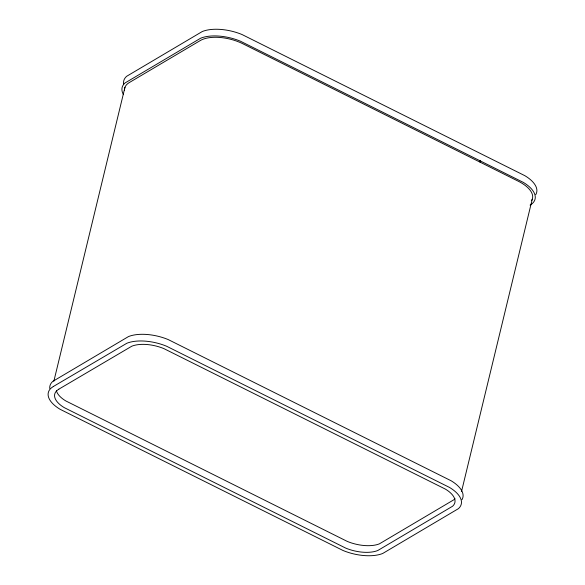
<?xml version="1.0" encoding="UTF-8"?>
<svg xmlns="http://www.w3.org/2000/svg" width="585" height="585" viewBox="0 0 585 585"><rect width="100%" height="100%" fill="white"/><g stroke="black" fill="none" stroke-linecap="round" stroke-linejoin="round"><path stroke-width="0.88" d="M480 162.118L480.197 160.707M53.857 381.237L124.963 87.289M461.536 491.488L532.218 199.324M530.105 205.123L532.167 203.646A34.186 16.153 13.6 0 0 523.297 182.381L240.406 41.191A34.186 16.153 13.6 0 0 200.662 38.2L125.022 82.968A34.186 16.153 13.6 0 0 123.472 94.631M480.439 160.824L480.504 162.374M535.765 194.644A34.186 16.153 13.6 0 0 524.906 175.712L242.022 34.53A34.186 16.153 13.6 0 0 202.278 31.531L126.638 76.306A34.186 16.153 13.6 0 0 123.654 84.174M531.641 200.516A31.531 14.903 13.6 0 0 518.376 181.27L242.855 43.765A31.531 14.903 13.6 0 0 200.275 40.555L129.314 82.558A31.531 14.903 13.6 0 0 124.539 90.521M461.96 499.692A34.186 16.153 13.6 0 0 451.108 480.76L168.217 339.578A34.186 16.153 13.6 0 0 128.473 336.58L52.833 381.354A34.186 16.153 13.6 0 0 49.754 388.484M455.035 498.698A27.605 13.045 13.6 0 1 454.135 499.605L379.394 543.845A27.605 13.045 13.6 0 1 347.307 541.425L65.834 400.952A27.605 13.045 13.6 0 1 56.401 390.729M53.279 386.539L51.224 388.016A34.186 16.153 13.6 0 0 60.094 409.288L342.978 550.47A34.186 16.153 13.6 0 0 382.722 553.468L458.362 508.694A34.186 16.153 13.6 0 0 449.499 487.429L166.608 346.24A34.186 16.153 13.6 0 0 126.865 343.249L53.279 386.539M58.822 389.179L57.067 390.444A27.605 13.045 13.6 0 0 64.226 407.613L345.698 548.094A27.605 13.045 13.6 0 0 377.786 550.507L452.527 506.274A27.605 13.045 13.6 0 0 445.36 489.097L163.895 348.616A27.605 13.045 13.6 0 0 131.8 346.203L58.822 389.179"/></g></svg>
